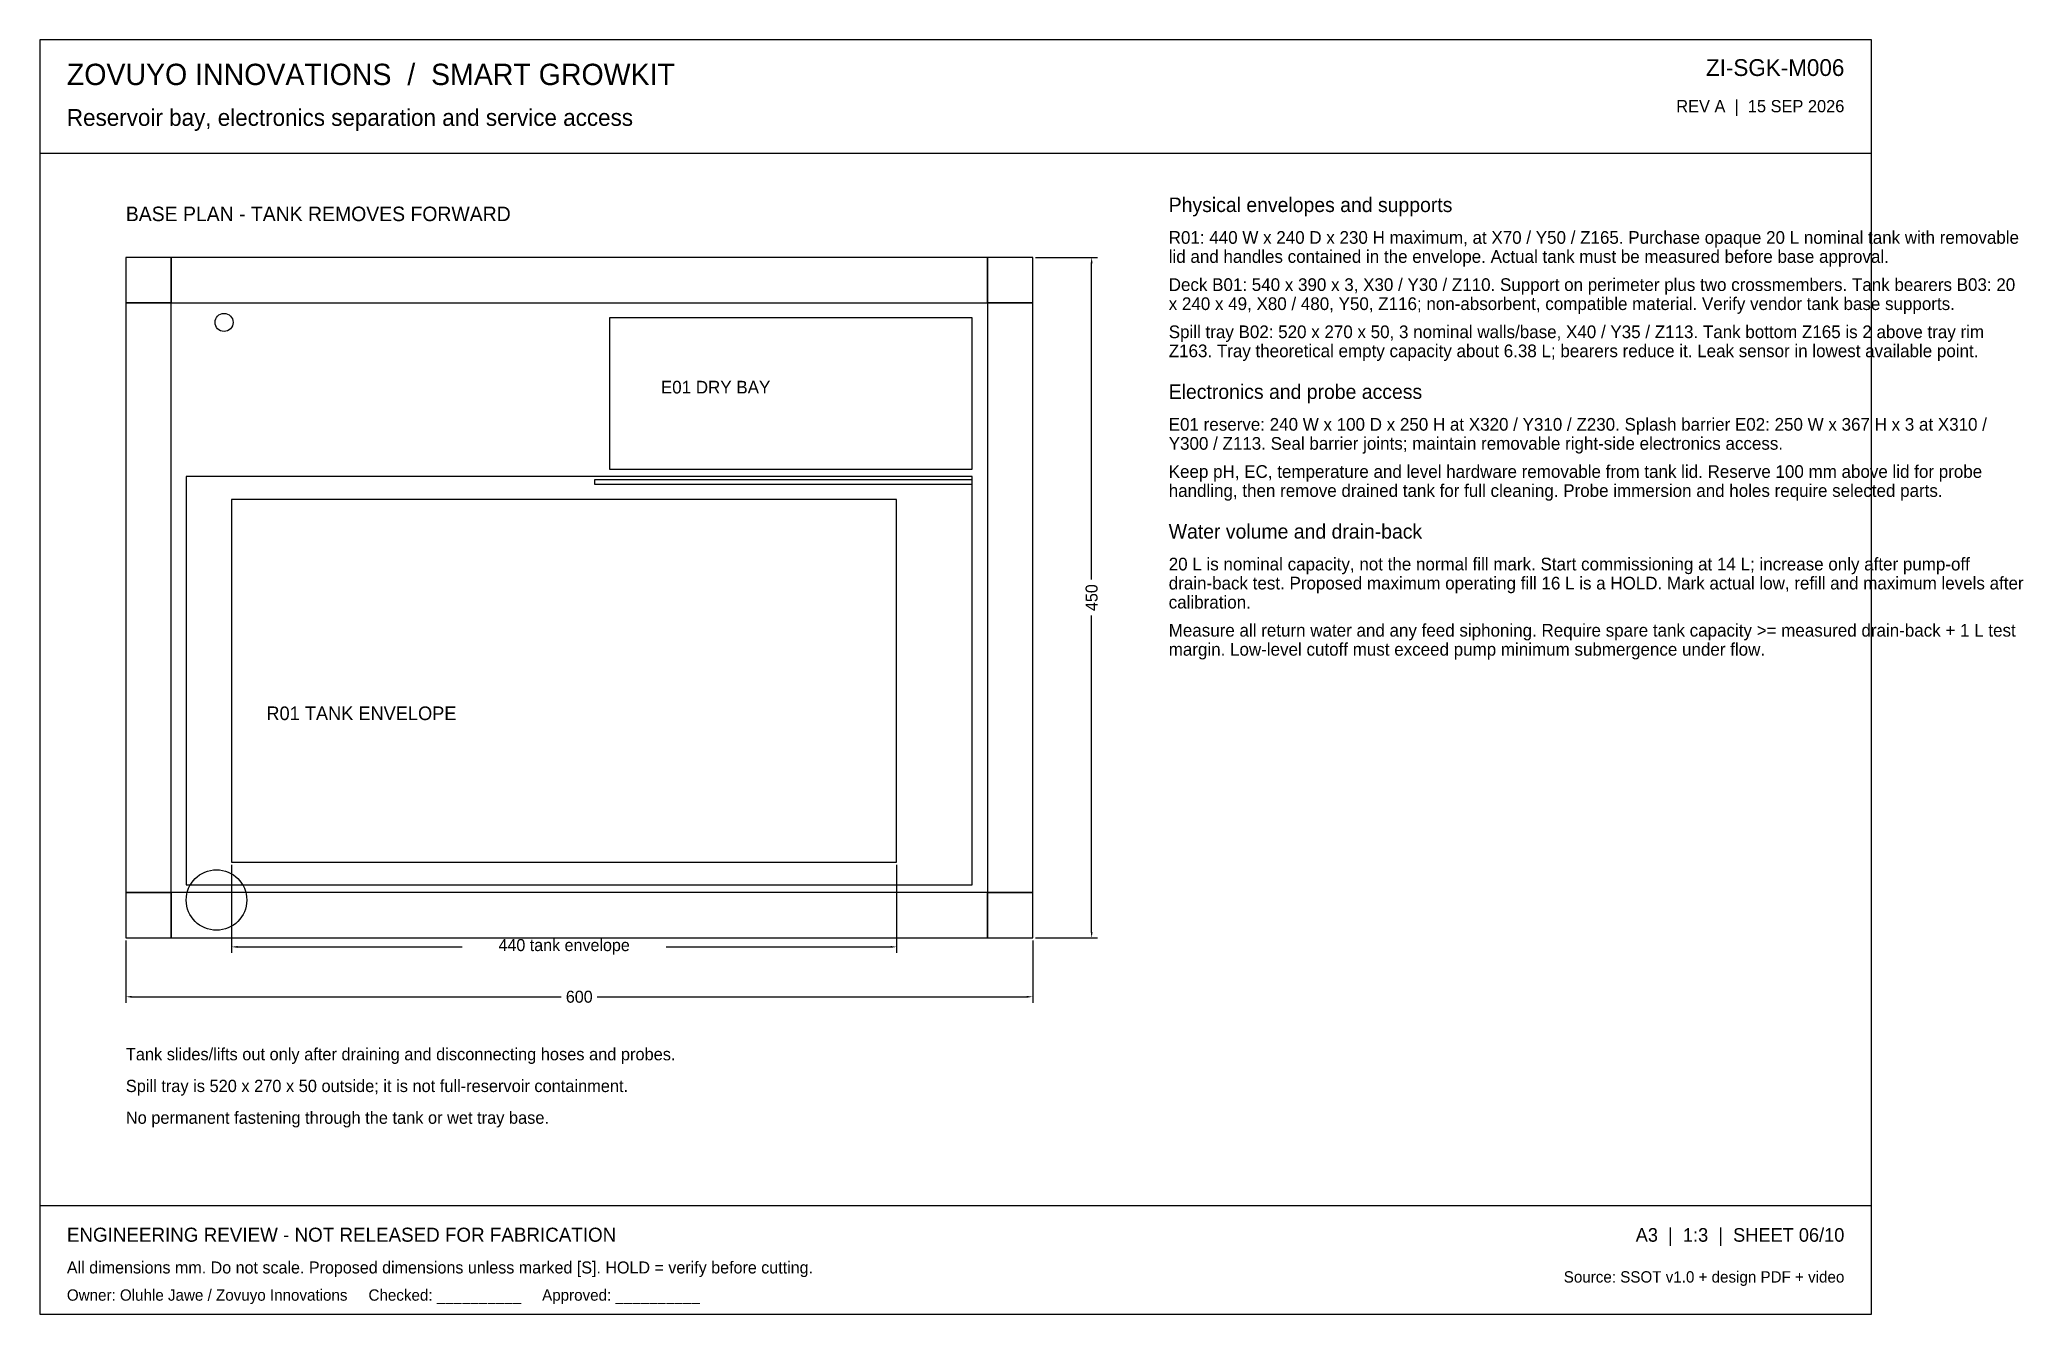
# Model space of a CAD drawing. Header units: millimetres. Extents: x 24 to 1336, y 24 to 867.
import ezdxf
from ezdxf.enums import TextEntityAlignment as Align

# ---------------------------------------------------------------- set-up
doc = ezdxf.new("R2010")
doc.units = ezdxf.units.MM
for name, color, linetype in [('ELEC', 3, 'Continuous'), ('HOLD', 1, 'Continuous'), ('OUTLINE', 7, 'Continuous'), ('WATER', 4, 'Continuous')]:
    doc.layers.add(name, color=color, linetype=linetype)
doc.dimstyles.get("Standard").update_dxf_attribs({"dimtxt": 2.5, "dimasz": 2.5, "dimexe": 1.25, "dimexo": 0.625, "dimtad": 1, "dimcen": 2.5, "dimazin": 3, "dimtfac": 1, "dimtmove": 0, "dimatfit": 3})

# ---------------------------------------------------------------- blocks, each defined once
blk = doc.blocks.new('_CLOSEDFILLED')
at = {"color": 0, "linetype": 'BYBLOCK'}
blk.add_solid([(-1, 0.16), (0, 0), (-1, -0.16)], dxfattribs=at)
blk = doc.blocks.new('*D1')
at = {"color": 8}
for p, q in [((81, 271.2), (81, 230.1)), ((681, 271.2), (681, 230.1)), ((84.9, 234), (369.075, 234)), ((392.925, 234), (677.1, 234))]:
    blk.add_line(p, q, dxfattribs=at)
at = {"layer": 'Defpoints'}
for p in [(81, 273), (681, 273), (81, 234)]:
    blk.add_point(p, dxfattribs=at)
at = {"color": 8, "xscale": 3.9000000000000004, "yscale": 3.9000000000000004, "rotation": 180}
blk.add_blockref('_CLOSEDFILLED', (81, 234), dxfattribs=at)
at = {"color": 8, "xscale": 3.9000000000000004, "yscale": 3.9000000000000004}
blk.add_blockref('_CLOSEDFILLED', (681, 234), dxfattribs=at)
at = {"color": 8, "insert": (381, 234), "char_height": 7.95, "attachment_point": 5}
blk.add_mtext('600', dxfattribs=at)
blk = doc.blocks.new('*D2')
at = {"color": 8}
for p, q in [((682.8, 723), (723.9, 723)), ((720, 509.925), (720, 719.1)), ((720, 276.9), (720, 486.075)), ((682.8, 273), (723.9, 273))]:
    blk.add_line(p, q, dxfattribs=at)
at = {"layer": 'Defpoints'}
for p in [(681, 723), (681, 273), (720, 273)]:
    blk.add_point(p, dxfattribs=at)
at = {"color": 8, "xscale": 3.9000000000000004, "yscale": 3.9000000000000004}
for p, rotation in [((720, 723), 90), ((720, 273), 270)]:
    blk.add_blockref('_CLOSEDFILLED', p, dxfattribs=dict(at, rotation=rotation))
at = {"color": 8, "insert": (720, 498), "char_height": 7.95, "attachment_point": 5, "rotation": 90}
blk.add_mtext('450', dxfattribs=at)
blk = doc.blocks.new('*D3')
at = {"color": 8}
for p, q in [((151, 321.2), (151, 263.1)), ((591, 321.2), (591, 263.1)), ((154.9, 267), (303.425, 267)), ((438.575, 267), (587.1, 267))]:
    blk.add_line(p, q, dxfattribs=at)
at = {"layer": 'Defpoints'}
for p in [(151, 323), (591, 323), (151, 267)]:
    blk.add_point(p, dxfattribs=at)
at = {"color": 8, "xscale": 3.9000000000000004, "yscale": 3.9000000000000004, "rotation": 180}
blk.add_blockref('_CLOSEDFILLED', (151, 267), dxfattribs=at)
at = {"color": 8, "xscale": 3.9000000000000004, "yscale": 3.9000000000000004}
blk.add_blockref('_CLOSEDFILLED', (591, 267), dxfattribs=at)
at = {"color": 8, "insert": (371, 267), "char_height": 7.95, "attachment_point": 5}
blk.add_mtext('440 tank envelope', dxfattribs=at)

msp = doc.modelspace()

# ---------------------------------------------------------------- linework, layer by layer
at = {"layer": 'ELEC'}
for p, q in [((641, 683), (401, 683)), ((401, 683), (401, 583)), ((641, 583), (641, 683)), ((401, 583), (641, 583))]:
    msp.add_line(p, q, dxfattribs=at)
at = {"layer": 'OUTLINE'}
for p, q in [((1236, 867), (24, 867)), ((24, 867), (24, 24)), ((1236, 24), (1236, 867)), ((24, 792), (1236, 792)), ((111, 723), (81, 723)), ((81, 723), (81, 693)), ((111, 693), (111, 723)), ((651, 723), (111, 723)), ((111, 723), (111, 693)), ((681, 723), (651, 723)), ((651, 723), (651, 693)), ((651, 693), (651, 723)), ((681, 693), (681, 723)), ((81, 693), (111, 693)), ((111, 693), (81, 693)), ((81, 693), (81, 303)), ((111, 693), (651, 693)), ((111, 303), (111, 693)), ((651, 693), (681, 693)), ((681, 693), (651, 693)), ((651, 693), (651, 303)), ((681, 303), (681, 693)), ((641, 576), (391, 576)), ((391, 576), (391, 573)), ((391, 573), (641, 573)), ((641, 573), (641, 576)), ((111, 303), (81, 303)), ((81, 303), (81, 273)), ((81, 303), (111, 303)), ((111, 273), (111, 303)), ((651, 303), (111, 303)), ((111, 303), (111, 273)), ((681, 303), (651, 303)), ((651, 303), (651, 273)), ((651, 273), (651, 303)), ((651, 303), (681, 303)), ((681, 273), (681, 303)), ((81, 273), (111, 273)), ((111, 273), (651, 273)), ((651, 273), (681, 273)), ((24, 96), (1236, 96)), ((24, 24), (1236, 24))]:
    msp.add_line(p, q, dxfattribs=at)
at = {"layer": 'WATER'}
for p, q in [((641, 578), (121, 578)), ((121, 578), (121, 308)), ((641, 308), (641, 578)), ((591, 563), (151, 563)), ((151, 563), (151, 323)), ((591, 323), (591, 563)), ((151, 323), (591, 323)), ((121, 308), (641, 308))]:
    msp.add_line(p, q, dxfattribs=at)
for centre, radius in [((146, 680), 6), ((141, 298), 20)]:
    msp.add_circle(centre, radius, dxfattribs=at)

# ---------------------------------------------------------------- texts
at = {"layer": 'ELEC'}
msp.add_text('E01 DRY BAY', height=8.4, dxfattribs=at).set_placement((435, 633))
at = {"layer": 'HOLD'}
msp.add_text('ENGINEERING REVIEW - NOT RELEASED FOR FABRICATION', height=9.3, dxfattribs=at).set_placement((42, 72))
at = {"layer": 'OUTLINE'}
for s, height, p in [('ZI-SGK-M006', 11.1, (1218, 843)), ('REV A  |  15 SEP 2026', 8.1, (1218, 819)), ('A3  |  1:3  |  SHEET 06/10', 9, (1218, 72)), ('Source: SSOT v1.0 + design PDF + video', 7.5, (1218, 45))]:
    msp.add_text(s, height=height, dxfattribs=at).set_placement(p, align=Align.RIGHT)
for s, height, p in [('ZOVUYO INNOVATIONS  /  SMART GROWKIT', 14.1, (42, 837)), ('Reservoir bay, electronics separation and service access', 11.1, (42, 810)), ('Physical envelopes and supports', 9.6, (771, 753)), ('BASE PLAN - TANK REMOVES FORWARD', 9.6, (81, 747)), ('R01: 440 W x 240 D x 230 H maximum, at X70 / Y50 / Z165. Purchase opaque 20 L nominal tank with removable', 8.4, (771, 732)), ('lid and handles contained in the envelope. Actual tank must be measured before base approval.', 8.4, (771, 719.4)), ('Deck B01: 540 x 390 x 3, X30 / Y30 / Z110. Support on perimeter plus two crossmembers. Tank bearers B03: 20', 8.4, (771, 700.8)), ('x 240 x 49, X80 / 480, Y50, Z116; non-absorbent, compatible material. Verify vendor tank base supports.', 8.4, (771, 688.2)), ('Spill tray B02: 520 x 270 x 50, 3 nominal walls/base, X40 / Y35 / Z113. Tank bottom Z165 is 2 above tray rim', 8.4, (771, 669.6)), ('Z163. Tray theoretical empty capacity about 6.38 L; bearers reduce it. Leak sensor in lowest available point.', 8.4, (771, 657)), ('Electronics and probe access', 9.6, (771, 629.4)), ('E01 reserve: 240 W x 100 D x 250 H at X320 / Y310 / Z230. Splash barrier E02: 250 W x 367 H x 3 at X310 /', 8.4, (771, 608.4)), ('Y300 / Z113. Seal barrier joints; maintain removable right-side electronics access.', 8.4, (771, 595.8)), ('Keep pH, EC, temperature and level hardware removable from tank lid. Reserve 100 mm above lid for probe', 8.4, (771, 577.2)), ('handling, then remove drained tank for full cleaning. Probe immersion and holes require selected parts.', 8.4, (771, 564.6)), ('Water volume and drain-back', 9.6, (771, 537)), ('drain-back test. Proposed maximum operating fill 16 L is a HOLD. Mark actual low, refill and maximum levels after', 8.4, (771, 503.4)), ('20 L is nominal capacity, not the normal fill mark. Start commissioning at 14 L; increase only after pump-off', 8.4, (771, 516)), ('calibration.', 8.4, (771, 490.8)), ('Measure all return water and any feed siphoning. Require spare tank capacity >= measured drain-back + 1 L test', 8.4, (771, 472.2)), ('margin. Low-level cutoff must exceed pump minimum submergence under flow.', 8.4, (771, 459.6)), ('Tank slides/lifts out only after draining and disconnecting hoses and probes.', 8.1, (81, 192)), ('Spill tray is 520 x 270 x 50 outside; it is not full-reservoir containment.', 8.1, (81, 171)), ('No permanent fastening through the tank or wet tray base.', 8.1, (81, 150)), ('All dimensions mm. Do not scale. Proposed dimensions unless marked [S]. HOLD = verify before cutting.', 7.95, (42, 51)), ('Owner: Oluhle Jawe / Zovuyo Innovations     Checked: __________     Approved: __________', 7.5, (42, 33))]:
    msp.add_text(s, height=height, dxfattribs=at).set_placement(p)
at = {"layer": 'WATER'}
msp.add_text('R01 TANK ENVELOPE', height=9, dxfattribs=at).set_placement((174, 417))

# ---------------------------------------------------------------- dimensions: what is measured, and where the dimension line sits
dim = msp.add_linear_dim(base=(720, 273), p1=(681, 273), p2=(681, 723), angle=90, text='450', dimstyle='Standard', override={"dimtxt": 7.95, "dimasz": 3.9, "dimexe": 3.9, "dimexo": 1.8, "dimgap": 2.4, "dimclrd": 8, "dimclre": 8, "dimclrt": 8})
dim.commit()
dim.dimension.update_dxf_attribs({"geometry": '*D2', "text_midpoint": (720, 498)})
for base, p1, p2, text, picture, middle in [((151, 267), (151, 323), (591, 323), '440 tank envelope', '*D3', (371, 267)), ((81, 234), (81, 273), (681, 273), '600', '*D1', (381, 234))]:
    dim = msp.add_linear_dim(base=base, p1=p1, p2=p2, text=text, dimstyle='Standard', override={"dimtxt": 7.95, "dimasz": 3.9, "dimexe": 3.9, "dimexo": 1.8, "dimgap": 2.4, "dimclrd": 8, "dimclre": 8, "dimclrt": 8})
    dim.commit()
    dim.dimension.update_dxf_attribs({"geometry": picture, "text_midpoint": middle})

doc.saveas('drawing.dxf')
